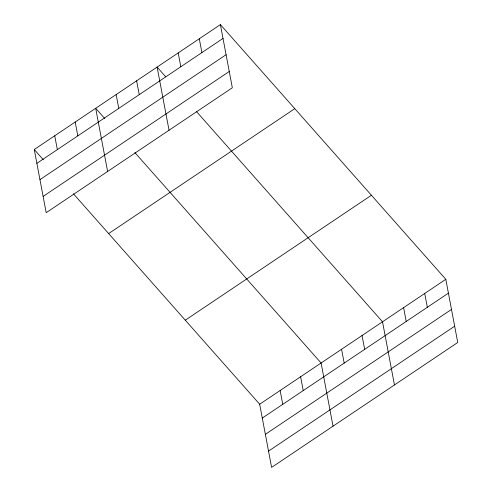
<?xml version="1.0" encoding="UTF-8"?>
<svg xmlns="http://www.w3.org/2000/svg" width="492" height="492" viewBox="0 0 492 492"><rect width="100%" height="100%" fill="white"/><g stroke="black" fill="none" stroke-linecap="round" stroke-linejoin="round"><path stroke-width="0.74" d="M220.398 24.6L232.329 87.767L46.193 212.685L34.262 149.519L220.398 24.6L445.807 279.315L457.738 342.481L271.602 467.4L259.671 404.233L73.462 193.823M36.869 163.35L223.011 38.431M39.95 179.635L226.086 54.71M43.118 196.406L229.254 71.488M108.646 233.577L294.782 108.658M185.281 320.181L371.423 195.256M259.671 404.233L445.807 279.315M262.285 418.065L448.421 293.146M265.36 434.344L451.496 309.425M268.527 451.121L454.663 326.196M165.65 76.727L157.108 67.072L169.045 130.239M196.314 111.37L382.518 321.786L394.455 384.953M104.728 118.523L95.682 108.295L107.619 171.462M134.888 152.6L321.098 363.01L333.029 426.177M34.262 149.519L43.308 159.746M424.713 293.472L427.327 307.303M403.618 307.629L406.226 321.461M362.044 335.526L364.658 349.357M341.571 349.271L344.185 363.102M300.618 376.755L303.232 390.587M280.145 390.494L282.759 404.326M199.297 38.757L201.911 52.589M178.202 52.915L180.816 66.746M136.635 80.817L139.248 94.648M116.161 94.556L118.775 108.388M75.208 122.041L77.822 135.872M54.735 135.78L57.349 149.611"/></g></svg>
